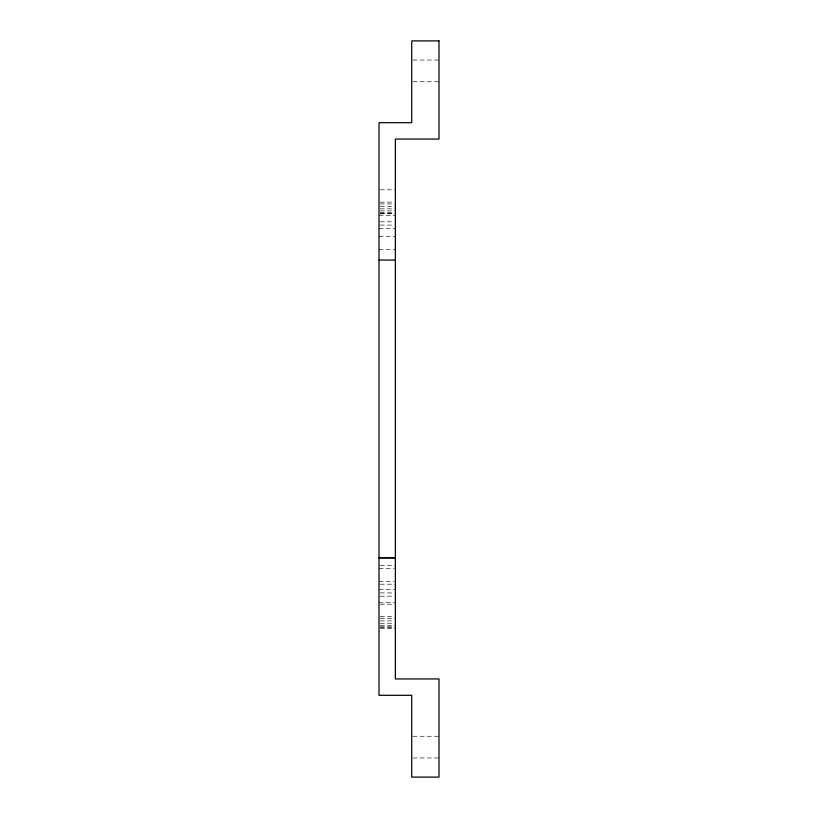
<?xml version="1.0" encoding="UTF-8"?>
<svg xmlns="http://www.w3.org/2000/svg" width="818" height="818" viewBox="0 0 818 818"><rect width="100%" height="100%" fill="white"/><g stroke="black" fill="none" stroke-linecap="round" stroke-linejoin="round"><path stroke-width="0.61" stroke-dasharray="4.09 3.07" d="M412.967 60.041L438.99 60.041M412.967 81.739L438.99 81.739M380.268 189.807L395.37 189.807M380.268 202.158L394.112 202.158M380.268 203.958L395.37 203.958M380.268 206.494L395.37 206.494M380.268 208.866L395.37 208.866M380.268 210.891L395.37 210.891M380.268 212.455L394.112 212.455M380.268 213.437L395.37 213.437M380.268 213.774L394.112 213.774M379.01 215.267L395.37 215.267M380.268 221.811L394.112 221.811M380.268 225.083L394.112 225.083M379.01 228.355L395.37 228.355M379.01 236.514L395.37 236.514M379.01 249.602L395.37 249.602M380.268 565.688L395.37 565.688M379.01 568.398L394.112 568.398M379.01 581.486L394.112 581.486M380.268 584.195L395.37 584.195M379.01 589.645L395.37 589.645M380.268 592.917L394.112 592.917M380.268 596.189L394.112 596.189M379.01 602.733L395.37 602.733M380.268 604.205L394.112 604.205M380.268 616.557L394.112 616.557M380.268 618.357L395.37 618.357M380.268 620.893L394.112 620.893M380.268 623.265L394.112 623.265M380.268 625.289L395.37 625.289M380.268 626.854L394.112 626.854M380.268 627.835L395.37 627.835M380.268 628.173L395.37 628.173M412.967 736.261L438.99 736.261M412.967 757.959L438.99 757.959"/><path stroke-width="1.23" d="M379.01 260.052L395.37 260.052M379.01 557.651L395.37 557.651M379.01 557.948L395.37 557.948M438.99 40.9L411.73 40.9L411.73 122.7L379.01 122.7L379.01 695.3L411.73 695.3L411.73 777.1L438.99 777.1L438.99 678.94L395.37 678.94L395.37 139.06L438.99 139.06L438.99 40.9"/></g></svg>
